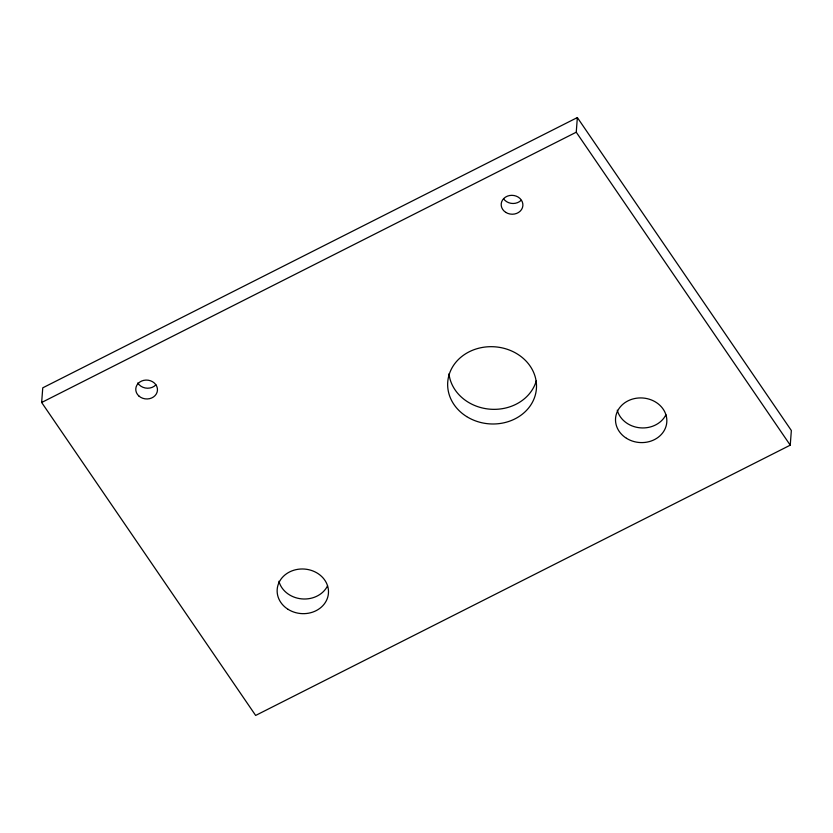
<?xml version="1.0" encoding="UTF-8"?>
<svg xmlns="http://www.w3.org/2000/svg" width="833" height="833" viewBox="0 0 833 833"><rect width="100%" height="100%" fill="white"/><g stroke="black" fill="none" stroke-linecap="round" stroke-linejoin="round"><path stroke-width="1.25" d="M41.65 402.485L42.754 387.834L577.352 117.557L791.35 430.515L790.246 445.166L255.648 715.443L41.65 402.485L576.249 132.208L577.352 117.557M576.249 132.208L790.246 445.166M536.306 380.785A44.472 38.63 4.3 0 1 490.054 409.19A44.472 38.63 4.3 0 1 448.977 373.819M665.921 414.751A25.688 22.314 4.3 0 1 640.067 427.818A25.688 22.314 4.3 0 1 617.263 410.2M327.567 585.807A25.688 22.314 4.3 0 1 301.713 598.885A25.688 22.314 4.3 0 1 278.909 581.257M155.906 384.836A10.871 9.444 4.3 0 1 137.778 382.941M521.052 200.378A10.871 9.444 4.3 0 1 503.538 198.743M626.468 438.293A25.688 22.314 4.3 0 0 666.754 422.654A25.688 22.314 4.3 0 0 630.3 399.83A25.688 22.314 4.3 0 0 626.468 438.293M288.114 609.36A25.688 22.314 4.3 0 0 328.4 593.71A25.688 22.314 4.3 0 0 291.946 570.886A25.688 22.314 4.3 0 0 288.114 609.36M466.626 416.552A44.472 38.63 4.3 0 0 536.348 389.469A44.472 38.63 4.3 0 0 473.259 349.975A44.472 38.63 4.3 0 0 466.626 416.552M138.986 396.102A10.871 9.444 4.3 0 0 157.125 392.114A10.871 9.444 4.3 0 0 143.745 380.358A10.871 9.444 4.3 0 0 138.986 396.102M505.818 212.405A10.871 9.444 4.3 0 0 522.864 205.793A10.871 9.444 4.3 0 0 507.443 196.13A10.871 9.444 4.3 0 0 505.818 212.405"/></g></svg>
